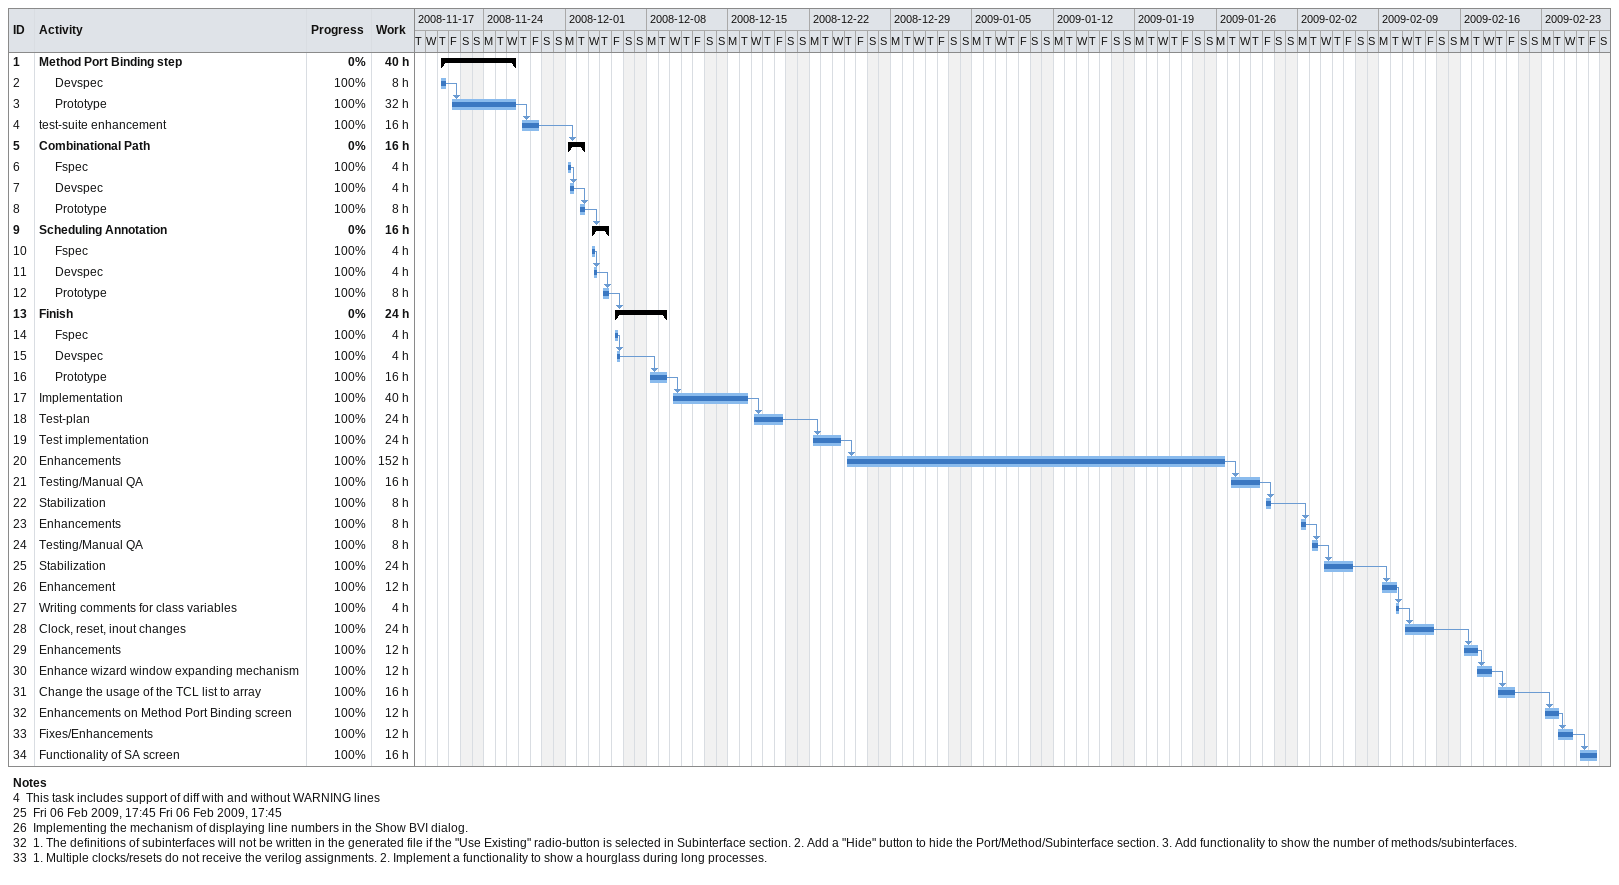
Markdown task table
| ID | Level | Task | Start | Finish | Predecessors | % complete | Work (h) |
|---|---|---|---|---|---|---|---|
| 1 | 1 | **Method Port Binding step** | 2008-11-20 | 2008-11-26 |  | 0 | 40 |
| 2 | 2 | Devspec | 2008-11-20 | 2008-11-20 |  | 100 | 8 |
| 3 | 2 | Prototype | 2008-11-21 | 2008-11-26 | 2 | 100 | 32 |
| 4 | 1 | test-suite enhancement | 2008-11-27 | 2008-11-28 | 3 | 100 | 16 |
| 5 | 1 | **Combinational Path** | 2008-12-01 | 2008-12-02 | 4 | 0 | 16 |
| 6 | 2 | Fspec | 2008-12-01 | 2008-12-01 |  | 100 | 4 |
| 7 | 2 | Devspec | 2008-12-01 | 2008-12-01 | 6 | 100 | 4 |
| 8 | 2 | Prototype | 2008-12-02 | 2008-12-02 | 7 | 100 | 8 |
| 9 | 1 | **Scheduling Annotation** | 2008-12-03 | 2008-12-04 | 8 | 0 | 16 |
| 10 | 2 | Fspec | 2008-12-03 | 2008-12-03 |  | 100 | 4 |
| 11 | 2 | Devspec | 2008-12-03 | 2008-12-03 | 10 | 100 | 4 |
| 12 | 2 | Prototype | 2008-12-04 | 2008-12-04 | 11 | 100 | 8 |
| 13 | 1 | **Finish** | 2008-12-05 | 2008-12-09 | 12 | 0 | 24 |
| 14 | 2 | Fspec | 2008-12-05 | 2008-12-05 |  | 100 | 4 |
| 15 | 2 | Devspec | 2008-12-05 | 2008-12-05 | 14 | 100 | 4 |
| 16 | 2 | Prototype | 2008-12-08 | 2008-12-09 | 15 | 100 | 16 |
| 17 | 1 | Implementation | 2008-12-10 | 2008-12-16 | 16 | 100 | 40 |
| 18 | 1 | Test-plan | 2008-12-17 | 2008-12-19 | 17 | 100 | 24 |
| 19 | 1 | Test implementation | 2008-12-22 | 2008-12-24 | 18 | 100 | 24 |
| 20 | 1 | Enhancements | 2008-12-25 | 2009-01-26 | 19 | 100 | 152 |
| 21 | 1 | Testing/Manual QA | 2009-01-27 | 2009-01-29 | 20 | 100 | 16 |
| 22 | 1 | Stabilization | 2009-01-30 | 2009-01-30 | 21 | 100 | 8 |
| 23 | 1 | Enhancements | 2009-02-02 | 2009-02-02 | 22 | 100 | 8 |
| 24 | 1 | Testing/Manual QA | 2009-02-03 | 2009-02-03 | 23 | 100 | 8 |
| 25 | 1 | Stabilization | 2009-02-04 | 2009-02-06 | 24 | 100 | 24 |
| 26 | 1 | Enhancement | 2009-02-09 | 2009-02-10 | 25 | 100 | 12 |
| 27 | 1 | Writing comments for class variables | 2009-02-10 | 2009-02-10 | 26 | 100 | 4 |
| 28 | 1 | Clock, reset, inout changes | 2009-02-11 | 2009-02-13 | 27 | 100 | 24 |
| 29 | 1 | Enhancements | 2009-02-16 | 2009-02-17 | 28 | 100 | 12 |
| 30 | 1 | Enhance wizard window expanding mechanism | 2009-02-17 | 2009-02-18 | 29 | 100 | 12 |
| 31 | 1 | Change the usage of the TCL list to array | 2009-02-19 | 2009-02-20 | 30 | 100 | 16 |
| 32 | 1 | Enhancements on Method Port Binding screen | 2009-02-23 | 2009-02-24 | 31 | 100 | 12 |
| 33 | 1 | Fixes/Enhancements | 2009-02-24 | 2009-02-25 | 32 | 100 | 12 |
| 34 | 1 | Functionality of SA screen | 2009-02-26 | 2009-02-27 | 33 | 100 | 16 |

Notes
- 4: This task includes support of diff with and without WARNING lines
- 25: Fri 06 Feb 2009, 17:45 Fri 06 Feb 2009, 17:45
- 26: Implementing the mechanism of displaying line numbers in the Show BVI dialog.
- 32: 1. The definitions of subinterfaces will not be written in the generated file if the "Use Existing" radio-button is selected in Subinterface section. 2. Add a "Hide" button to hide the Port/Method/Subinterface section. 3. Add functionality to show the number of methods/subinterfaces.
- 33: 1. Multiple clocks/resets do not receive the verilog assignments. 2. Implement a functionality to show a hourglass during long processes.
